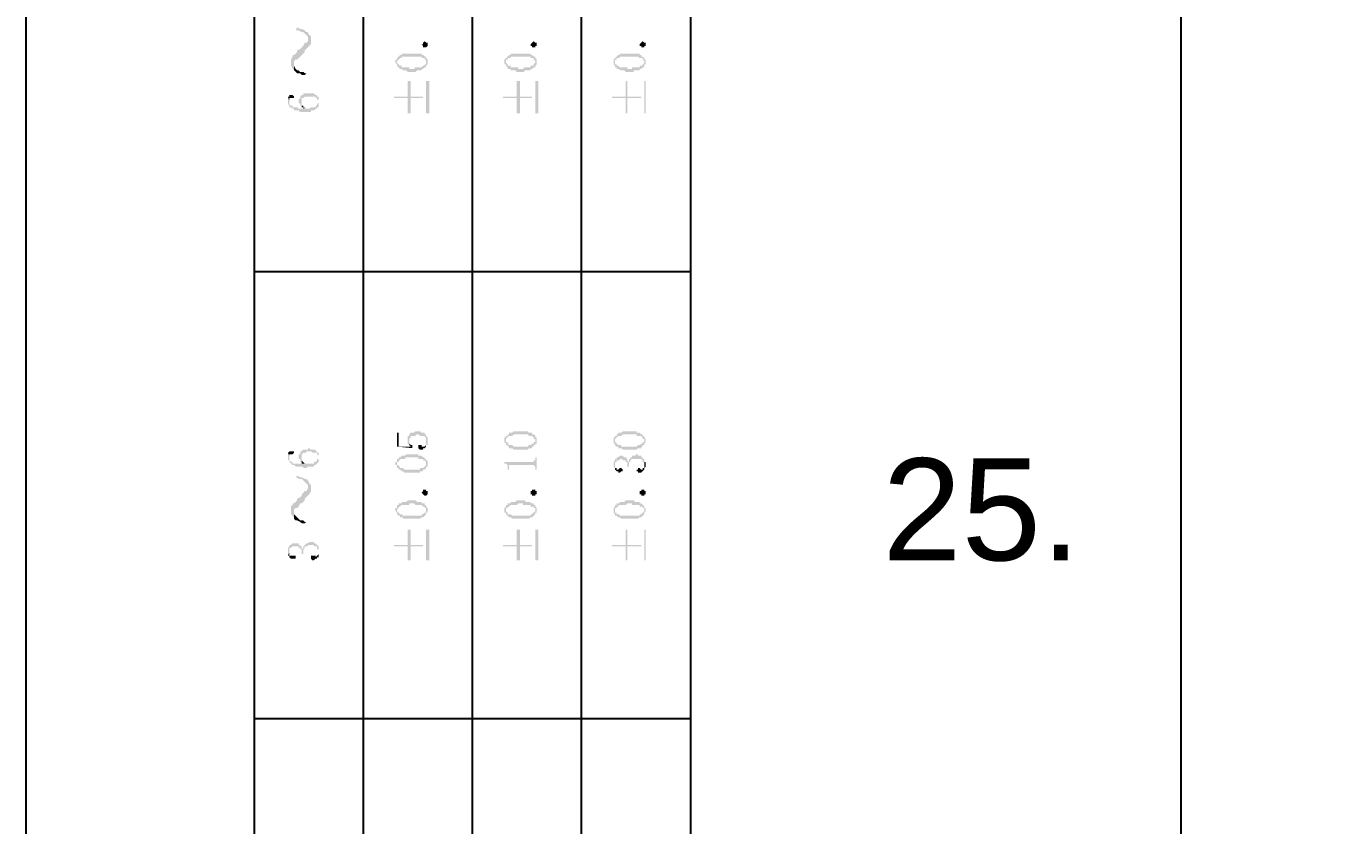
# Model space of a CAD drawing. Header units: millimetres. Extents: x 7018 to 13530, y 4187 to 5692.
# Drawn here: x 8881.97 to 8920, y 5001.41 to 5024.9 of the extents above; entities that cross this region are included whole.
import ezdxf

# ---------------------------------------------------------------- set-up
doc = ezdxf.new("R2010")
doc.units = ezdxf.units.MM
doc.styles.get("Standard").update_dxf_attribs({"font": 'arial.ttf'})

msp = doc.modelspace()

# ---------------------------------------------------------------- hatches: boundary and pattern name
at = {"transparency": 33554559}
for points in [[(8889.894, 5024.761), (8889.984, 5024.761), (8890.075, 5024.716), (8890.12, 5024.716), (8890.165, 5024.671), (8890.165, 5024.671), (8890.21, 5024.626), (8890.255, 5024.581), (8890.255, 5024.265), (8890.255, 5024.265), (8890.3, 5024.31), (8890.345, 5024.355), (8890.345, 5024.581), (8890.3, 5024.626), (8890.255, 5024.671), (8890.255, 5024.716), (8890.21, 5024.716), (8890.165, 5024.761), (8890.075, 5024.806), (8890.029, 5024.806), (8889.939, 5024.852)], [(8889.759, 5023.813), (8889.759, 5023.723), (8889.804, 5023.633), (8889.849, 5023.588), (8889.849, 5023.768), (8889.849, 5023.859), (8889.894, 5023.904), (8889.939, 5023.904), (8889.984, 5023.949), (8890.029, 5023.994), (8890.075, 5024.039), (8890.12, 5024.084), (8890.165, 5024.129), (8890.165, 5024.175), (8890.21, 5024.22), (8890.255, 5024.265), (8890.255, 5024.49), (8890.255, 5024.445), (8890.21, 5024.4), (8890.165, 5024.4), (8890.12, 5024.31), (8890.075, 5024.265), (8890.075, 5024.265), (8890.029, 5024.22), (8889.939, 5024.175), (8889.939, 5024.129), (8889.894, 5024.084), (8889.849, 5024.039), (8889.804, 5024.039), (8889.804, 5023.994), (8889.759, 5023.904), (8889.759, 5023.859)], [(8893.775, 5024.355), (8893.775, 5024.31), (8893.775, 5024.31), (8893.73, 5024.265), (8893.64, 5024.265), (8893.64, 5024.31), (8893.64, 5024.31), (8893.595, 5024.355), (8893.64, 5024.355), (8893.64, 5024.4), (8893.64, 5024.4), (8893.685, 5024.445), (8893.685, 5024.445), (8893.73, 5024.4), (8893.775, 5024.4), (8893.775, 5024.355)], [(8896.98, 5024.355), (8896.98, 5024.31), (8896.935, 5024.31), (8896.935, 5024.265), (8896.844, 5024.265), (8896.844, 5024.31), (8896.799, 5024.31), (8896.799, 5024.355), (8896.799, 5024.355), (8896.844, 5024.4), (8896.844, 5024.4), (8896.889, 5024.445), (8896.889, 5024.445), (8896.935, 5024.4), (8896.98, 5024.4), (8896.98, 5024.355)], [(8900.184, 5024.355), (8900.184, 5024.31), (8900.139, 5024.31), (8900.139, 5024.265), (8900.049, 5024.265), (8900.049, 5024.31), (8900.004, 5024.31), (8900.004, 5024.355), (8900.004, 5024.355), (8900.049, 5024.4), (8900.049, 5024.4), (8900.094, 5024.445), (8900.094, 5024.445), (8900.139, 5024.4), (8900.184, 5024.4), (8900.184, 5024.355)], [(8892.828, 5023.813), (8892.828, 5023.813), (8892.873, 5023.768), (8892.873, 5023.723), (8892.873, 5023.859), (8892.873, 5023.859), (8892.918, 5023.904), (8892.918, 5023.904), (8892.963, 5023.949), (8893.008, 5023.949), (8893.008, 5023.994), (8893.595, 5023.994), (8893.595, 5023.949), (8893.685, 5023.949), (8893.685, 5023.904), (8893.73, 5023.904), (8893.73, 5023.859), (8893.73, 5023.813), (8893.73, 5023.994), (8893.685, 5023.994), (8893.64, 5024.039), (8893.595, 5024.039), (8893.595, 5024.084), (8893.008, 5024.084), (8893.008, 5024.039), (8892.963, 5024.039), (8892.918, 5023.994), (8892.918, 5023.994), (8892.873, 5023.949), (8892.873, 5023.904), (8892.828, 5023.904), (8892.828, 5023.859)], [(8892.873, 5023.723), (8892.918, 5023.678), (8892.918, 5023.678), (8892.963, 5023.633), (8893.008, 5023.633), (8893.053, 5023.588), (8893.144, 5023.588), (8893.189, 5023.543), (8893.414, 5023.543), (8893.459, 5023.588), (8893.595, 5023.588), (8893.595, 5023.633), (8893.64, 5023.633), (8893.685, 5023.678), (8893.73, 5023.678), (8893.73, 5023.723), (8893.73, 5023.723), (8893.775, 5023.768), (8893.775, 5023.813), (8893.775, 5023.859), (8893.775, 5023.904), (8893.775, 5023.904), (8893.73, 5023.949), (8893.73, 5023.813), (8893.73, 5023.768), (8893.685, 5023.768), (8893.685, 5023.723), (8893.64, 5023.723), (8893.595, 5023.678), (8893.414, 5023.678), (8893.369, 5023.633), (8893.234, 5023.633), (8893.234, 5023.678), (8893.008, 5023.678), (8893.008, 5023.723), (8892.963, 5023.723), (8892.918, 5023.768), (8892.918, 5023.768), (8892.873, 5023.813), (8892.873, 5023.813)], [(8896.032, 5023.813), (8896.032, 5023.768), (8896.077, 5023.768), (8896.077, 5023.723), (8896.077, 5023.859), (8896.077, 5023.904), (8896.122, 5023.904), (8896.122, 5023.949), (8896.213, 5023.949), (8896.213, 5023.994), (8896.799, 5023.994), (8896.799, 5023.949), (8896.889, 5023.949), (8896.889, 5023.904), (8896.889, 5023.904), (8896.935, 5023.859), (8896.935, 5023.813), (8896.935, 5023.994), (8896.889, 5023.994), (8896.844, 5024.039), (8896.799, 5024.039), (8896.799, 5024.084), (8896.213, 5024.084), (8896.213, 5024.039), (8896.167, 5024.039), (8896.122, 5023.994), (8896.122, 5023.994), (8896.077, 5023.949), (8896.077, 5023.949), (8896.032, 5023.904), (8896.032, 5023.859)], [(8896.077, 5023.723), (8896.122, 5023.678), (8896.122, 5023.633), (8896.213, 5023.633), (8896.213, 5023.588), (8896.348, 5023.588), (8896.393, 5023.543), (8896.619, 5023.543), (8896.619, 5023.588), (8896.799, 5023.588), (8896.799, 5023.633), (8896.844, 5023.633), (8896.889, 5023.678), (8896.935, 5023.678), (8896.935, 5023.723), (8896.935, 5023.723), (8896.98, 5023.768), (8896.98, 5023.813), (8896.98, 5023.859), (8896.98, 5023.904), (8896.98, 5023.904), (8896.935, 5023.949), (8896.935, 5023.813), (8896.935, 5023.813), (8896.889, 5023.768), (8896.889, 5023.723), (8896.799, 5023.723), (8896.799, 5023.678), (8896.619, 5023.678), (8896.574, 5023.633), (8896.438, 5023.633), (8896.438, 5023.678), (8896.213, 5023.678), (8896.213, 5023.723), (8896.122, 5023.723), (8896.122, 5023.768), (8896.122, 5023.768), (8896.077, 5023.813), (8896.077, 5023.813)], [(8899.236, 5023.813), (8899.236, 5023.768), (8899.236, 5023.768), (8899.281, 5023.723), (8899.281, 5023.859), (8899.281, 5023.904), (8899.327, 5023.904), (8899.327, 5023.949), (8899.417, 5023.949), (8899.417, 5023.994), (8899.958, 5023.994), (8900.004, 5023.949), (8900.094, 5023.949), (8900.094, 5023.904), (8900.094, 5023.904), (8900.139, 5023.859), (8900.139, 5023.813), (8900.139, 5023.949), (8900.094, 5023.994), (8900.049, 5023.994), (8900.049, 5024.039), (8900.004, 5024.039), (8900.004, 5024.084), (8899.417, 5024.084), (8899.417, 5024.039), (8899.372, 5024.039), (8899.327, 5023.994), (8899.327, 5023.994), (8899.281, 5023.949), (8899.281, 5023.949), (8899.236, 5023.904), (8899.236, 5023.859)], [(8899.281, 5023.723), (8899.281, 5023.678), (8899.327, 5023.678), (8899.327, 5023.633), (8899.417, 5023.633), (8899.417, 5023.588), (8899.552, 5023.588), (8899.597, 5023.543), (8899.823, 5023.543), (8899.823, 5023.588), (8900.004, 5023.588), (8900.004, 5023.633), (8900.049, 5023.633), (8900.094, 5023.678), (8900.139, 5023.678), (8900.139, 5023.723), (8900.139, 5023.768), (8900.184, 5023.768), (8900.184, 5023.813), (8900.184, 5023.859), (8900.184, 5023.904), (8900.139, 5023.904), (8900.139, 5023.949), (8900.139, 5023.813), (8900.139, 5023.813), (8900.094, 5023.768), (8900.094, 5023.723), (8900.004, 5023.723), (8900.004, 5023.678), (8899.778, 5023.678), (8899.778, 5023.633), (8899.643, 5023.633), (8899.643, 5023.678), (8899.417, 5023.678), (8899.372, 5023.723), (8899.327, 5023.723), (8899.327, 5023.768), (8899.281, 5023.768), (8899.281, 5023.813), (8899.281, 5023.813)], [(8889.849, 5023.588), (8889.849, 5023.588), (8889.894, 5023.543), (8889.939, 5023.498), (8890.029, 5023.498), (8890.075, 5023.452), (8890.165, 5023.452), (8890.21, 5023.498), (8890.165, 5023.498), (8890.12, 5023.543), (8890.029, 5023.543), (8889.984, 5023.588), (8889.939, 5023.588), (8889.894, 5023.633), (8889.849, 5023.723), (8889.849, 5023.768)], [(8892.782, 5022.821), (8892.782, 5022.775), (8893.189, 5022.775), (8893.189, 5022.324), (8893.279, 5022.324), (8893.279, 5022.775), (8893.64, 5022.775), (8893.64, 5022.821), (8893.279, 5022.821), (8893.279, 5023.272), (8893.189, 5023.272), (8893.189, 5022.821)], [(8893.82, 5022.324), (8893.82, 5023.272), (8893.73, 5023.272), (8893.73, 5022.324)], [(8895.987, 5022.821), (8895.987, 5022.775), (8896.393, 5022.775), (8896.393, 5022.324), (8896.483, 5022.324), (8896.483, 5022.775), (8896.844, 5022.775), (8896.844, 5022.821), (8896.483, 5022.821), (8896.483, 5023.272), (8896.393, 5023.272), (8896.393, 5022.821)], [(8897.025, 5022.324), (8897.025, 5023.272), (8896.935, 5023.272), (8896.935, 5022.324)], [(8899.191, 5022.821), (8899.191, 5022.775), (8899.597, 5022.775), (8899.597, 5022.324), (8899.643, 5022.324), (8899.643, 5022.775), (8900.049, 5022.775), (8900.049, 5022.821), (8899.643, 5022.821), (8899.643, 5023.272), (8899.597, 5023.272), (8899.597, 5022.821)], [(8900.184, 5022.324), (8900.184, 5023.272), (8900.139, 5023.272), (8900.139, 5022.324)], [(8889.668, 5022.821), (8889.713, 5022.685), (8889.713, 5022.73), (8889.713, 5022.775), (8889.849, 5022.775), (8889.849, 5022.821), (8889.849, 5022.821), (8889.804, 5022.866), (8889.713, 5022.866), (8889.713, 5022.821)], [(8889.668, 5022.73), (8889.668, 5022.64), (8889.668, 5022.595), (8889.668, 5022.595), (8889.713, 5022.55), (8889.713, 5022.505), (8889.759, 5022.505), (8889.804, 5022.46), (8889.849, 5022.46), (8889.849, 5022.414), (8889.984, 5022.414), (8890.029, 5022.369), (8890.345, 5022.369), (8890.345, 5022.414), (8890.436, 5022.414), (8890.481, 5022.46), (8890.526, 5022.46), (8890.526, 5022.505), (8890.571, 5022.505), (8890.571, 5022.685), (8890.571, 5022.64), (8890.571, 5022.64), (8890.526, 5022.595), (8890.526, 5022.55), (8890.481, 5022.55), (8890.481, 5022.505), (8890.345, 5022.505), (8890.3, 5022.46), (8890.21, 5022.46), (8890.165, 5022.505), (8890.165, 5022.505), (8890.12, 5022.46), (8889.984, 5022.46), (8889.939, 5022.505), (8889.804, 5022.505), (8889.804, 5022.55), (8889.759, 5022.55), (8889.713, 5022.595), (8889.713, 5022.64), (8889.713, 5022.685), (8889.713, 5022.685), (8889.668, 5022.821), (8889.668, 5022.775)], [(8889.984, 5022.685), (8889.984, 5022.64), (8890.029, 5022.595), (8890.029, 5022.55), (8890.075, 5022.55), (8890.075, 5022.685), (8890.075, 5022.73), (8890.075, 5022.775), (8890.12, 5022.775), (8890.165, 5022.821), (8890.481, 5022.821), (8890.481, 5022.775), (8890.526, 5022.775), (8890.526, 5022.73), (8890.571, 5022.73), (8890.571, 5022.685), (8890.571, 5022.55), (8890.571, 5022.595), (8890.571, 5022.685), (8890.571, 5022.775), (8890.571, 5022.821), (8890.526, 5022.821), (8890.526, 5022.866), (8890.481, 5022.866), (8890.436, 5022.911), (8890.12, 5022.911), (8890.12, 5022.866), (8890.075, 5022.866), (8890.029, 5022.821), (8890.029, 5022.775), (8890.029, 5022.775), (8889.984, 5022.73), (8889.984, 5022.73)], [(8890.075, 5022.55), (8890.075, 5022.505), (8890.12, 5022.505), (8890.12, 5022.46), (8890.165, 5022.505), (8890.12, 5022.505), (8890.12, 5022.55), (8890.075, 5022.55), (8890.075, 5022.595), (8890.075, 5022.64), (8890.075, 5022.685)], [(8892.873, 5012.937), (8892.873, 5012.53), (8893.324, 5012.485), (8893.324, 5012.53), (8893.324, 5012.576), (8893.279, 5012.53), (8892.918, 5012.53), (8892.918, 5012.937)], [(8893.189, 5012.756), (8893.189, 5012.666), (8893.189, 5012.621), (8893.189, 5012.621), (8893.234, 5012.576), (8893.234, 5012.711), (8893.234, 5012.756), (8893.234, 5012.756), (8893.279, 5012.801), (8893.279, 5012.846), (8893.414, 5012.846), (8893.459, 5012.892), (8893.505, 5012.892), (8893.55, 5012.846), (8893.685, 5012.846), (8893.685, 5012.801), (8893.73, 5012.801), (8893.73, 5012.756), (8893.73, 5012.711), (8893.73, 5012.576), (8893.775, 5012.576), (8893.775, 5012.621), (8893.775, 5012.711), (8893.775, 5012.756), (8893.775, 5012.801), (8893.73, 5012.846), (8893.73, 5012.892), (8893.685, 5012.892), (8893.685, 5012.937), (8893.595, 5012.937), (8893.55, 5012.982), (8893.414, 5012.982), (8893.369, 5012.937), (8893.279, 5012.937), (8893.234, 5012.892), (8893.234, 5012.846), (8893.189, 5012.846), (8893.189, 5012.801)], [(8896.032, 5012.711), (8896.032, 5012.666), (8896.032, 5012.666), (8896.077, 5012.621), (8896.077, 5012.576), (8896.077, 5012.711), (8896.077, 5012.756), (8896.077, 5012.756), (8896.122, 5012.801), (8896.122, 5012.801), (8896.167, 5012.846), (8896.258, 5012.846), (8896.303, 5012.892), (8896.709, 5012.892), (8896.754, 5012.846), (8896.844, 5012.846), (8896.889, 5012.801), (8896.889, 5012.756), (8896.935, 5012.756), (8896.935, 5012.711), (8896.935, 5012.846), (8896.935, 5012.846), (8896.889, 5012.892), (8896.844, 5012.892), (8896.844, 5012.937), (8896.754, 5012.937), (8896.709, 5012.982), (8896.303, 5012.982), (8896.258, 5012.937), (8896.167, 5012.937), (8896.167, 5012.892), (8896.122, 5012.892), (8896.122, 5012.846), (8896.077, 5012.846), (8896.077, 5012.801), (8896.032, 5012.801), (8896.032, 5012.756), (8896.032, 5012.756)], [(8899.236, 5012.711), (8899.236, 5012.666), (8899.236, 5012.621), (8899.281, 5012.621), (8899.281, 5012.576), (8899.281, 5012.711), (8899.281, 5012.756), (8899.281, 5012.756), (8899.327, 5012.801), (8899.327, 5012.801), (8899.372, 5012.846), (8899.462, 5012.846), (8899.507, 5012.892), (8899.913, 5012.892), (8899.913, 5012.846), (8900.049, 5012.846), (8900.094, 5012.801), (8900.094, 5012.756), (8900.139, 5012.756), (8900.139, 5012.711), (8900.139, 5012.846), (8900.094, 5012.846), (8900.094, 5012.892), (8900.049, 5012.892), (8900.004, 5012.937), (8899.913, 5012.937), (8899.913, 5012.982), (8899.507, 5012.982), (8899.462, 5012.937), (8899.372, 5012.937), (8899.372, 5012.892), (8899.327, 5012.892), (8899.327, 5012.846), (8899.281, 5012.846), (8899.281, 5012.801), (8899.236, 5012.801), (8899.236, 5012.756), (8899.236, 5012.756)], [(8893.234, 5012.576), (8893.234, 5012.576), (8893.279, 5012.53), (8893.279, 5012.53), (8893.324, 5012.576), (8893.279, 5012.576), (8893.234, 5012.621), (8893.234, 5012.666), (8893.234, 5012.711)], [(8893.505, 5012.53), (8893.505, 5012.485), (8893.505, 5012.485), (8893.55, 5012.44), (8893.64, 5012.44), (8893.64, 5012.485), (8893.685, 5012.485), (8893.73, 5012.53), (8893.73, 5012.711), (8893.73, 5012.621), (8893.73, 5012.576), (8893.73, 5012.576), (8893.685, 5012.53), (8893.595, 5012.53), (8893.595, 5012.576), (8893.505, 5012.576)], [(8896.077, 5012.576), (8896.122, 5012.576), (8896.122, 5012.53), (8896.167, 5012.53), (8896.167, 5012.485), (8896.258, 5012.485), (8896.303, 5012.44), (8896.709, 5012.44), (8896.754, 5012.485), (8896.844, 5012.485), (8896.844, 5012.53), (8896.889, 5012.53), (8896.889, 5012.576), (8896.935, 5012.576), (8896.935, 5012.621), (8896.98, 5012.621), (8896.98, 5012.666), (8896.98, 5012.711), (8896.98, 5012.756), (8896.98, 5012.801), (8896.935, 5012.801), (8896.935, 5012.846), (8896.935, 5012.711), (8896.935, 5012.666), (8896.889, 5012.666), (8896.889, 5012.621), (8896.844, 5012.621), (8896.799, 5012.576), (8896.754, 5012.576), (8896.709, 5012.53), (8896.303, 5012.53), (8896.258, 5012.576), (8896.167, 5012.576), (8896.122, 5012.621), (8896.122, 5012.666), (8896.077, 5012.666), (8896.077, 5012.711), (8896.077, 5012.711)], [(8899.281, 5012.576), (8899.281, 5012.576), (8899.327, 5012.53), (8899.372, 5012.53), (8899.372, 5012.485), (8899.462, 5012.485), (8899.507, 5012.44), (8899.913, 5012.44), (8899.958, 5012.485), (8900.049, 5012.485), (8900.049, 5012.53), (8900.094, 5012.53), (8900.094, 5012.576), (8900.139, 5012.576), (8900.139, 5012.621), (8900.139, 5012.621), (8900.184, 5012.666), (8900.184, 5012.711), (8900.184, 5012.756), (8900.184, 5012.756), (8900.139, 5012.801), (8900.139, 5012.846), (8900.139, 5012.711), (8900.139, 5012.666), (8900.094, 5012.666), (8900.094, 5012.621), (8900.049, 5012.621), (8900.004, 5012.576), (8899.958, 5012.576), (8899.913, 5012.53), (8899.462, 5012.53), (8899.462, 5012.576), (8899.372, 5012.576), (8899.327, 5012.621), (8899.327, 5012.621), (8899.281, 5012.666), (8899.281, 5012.711), (8899.281, 5012.711)], [(8889.668, 5012.35), (8889.713, 5012.26), (8889.713, 5012.305), (8889.804, 5012.305), (8889.849, 5012.35), (8889.849, 5012.395), (8889.713, 5012.395)], [(8889.668, 5012.26), (8889.668, 5012.215), (8889.668, 5012.169), (8889.668, 5012.124), (8889.713, 5012.124), (8889.713, 5012.079), (8889.713, 5012.079), (8889.759, 5012.034), (8889.759, 5012.034), (8889.804, 5011.989), (8889.849, 5011.989), (8889.894, 5011.944), (8890.12, 5011.944), (8890.12, 5011.899), (8890.21, 5011.899), (8890.255, 5011.944), (8890.436, 5011.944), (8890.436, 5011.989), (8890.481, 5011.989), (8890.526, 5012.034), (8890.526, 5012.034), (8890.571, 5012.079), (8890.571, 5012.215), (8890.571, 5012.169), (8890.526, 5012.169), (8890.526, 5012.124), (8890.526, 5012.124), (8890.481, 5012.079), (8890.436, 5012.079), (8890.436, 5012.034), (8889.804, 5012.034), (8889.804, 5012.079), (8889.759, 5012.079), (8889.713, 5012.124), (8889.713, 5012.169), (8889.713, 5012.26), (8889.668, 5012.35)], [(8889.984, 5012.215), (8889.984, 5012.169), (8890.029, 5012.169), (8890.029, 5012.124), (8890.029, 5012.079), (8890.075, 5012.079), (8890.075, 5012.26), (8890.075, 5012.305), (8890.075, 5012.305), (8890.12, 5012.35), (8890.21, 5012.35), (8890.21, 5012.395), (8890.345, 5012.395), (8890.39, 5012.35), (8890.526, 5012.35), (8890.526, 5012.305), (8890.526, 5012.305), (8890.571, 5012.26), (8890.571, 5012.079), (8890.571, 5012.124), (8890.571, 5012.169), (8890.571, 5012.215), (8890.571, 5012.26), (8890.571, 5012.305), (8890.571, 5012.35), (8890.526, 5012.35), (8890.526, 5012.395), (8890.481, 5012.395), (8890.481, 5012.44), (8890.345, 5012.44), (8890.3, 5012.485), (8890.255, 5012.485), (8890.255, 5012.44), (8890.12, 5012.44), (8890.075, 5012.395), (8890.029, 5012.395), (8890.029, 5012.35), (8890.029, 5012.305), (8889.984, 5012.305), (8889.984, 5012.26)], [(8890.075, 5012.079), (8890.075, 5012.034), (8890.165, 5012.034), (8890.12, 5012.079), (8890.12, 5012.079), (8890.075, 5012.124), (8890.075, 5012.215), (8890.075, 5012.215)], [(8892.828, 5012.034), (8892.828, 5011.989), (8892.873, 5011.989), (8892.873, 5011.944), (8892.873, 5011.899), (8892.873, 5012.034), (8892.873, 5012.079), (8892.918, 5012.079), (8892.918, 5012.124), (8892.963, 5012.124), (8892.963, 5012.169), (8893.098, 5012.169), (8893.144, 5012.215), (8893.505, 5012.215), (8893.505, 5012.169), (8893.64, 5012.169), (8893.64, 5012.124), (8893.685, 5012.124), (8893.73, 5012.079), (8893.73, 5012.034), (8893.73, 5012.169), (8893.685, 5012.169), (8893.685, 5012.215), (8893.64, 5012.215), (8893.595, 5012.26), (8893.505, 5012.26), (8893.505, 5012.305), (8893.144, 5012.305), (8893.098, 5012.26), (8893.008, 5012.26), (8892.963, 5012.215), (8892.918, 5012.215), (8892.918, 5012.169), (8892.873, 5012.169), (8892.873, 5012.124), (8892.873, 5012.079), (8892.828, 5012.079)], [(8892.873, 5011.899), (8892.918, 5011.899), (8892.918, 5011.853), (8892.963, 5011.853), (8893.008, 5011.808), (8893.053, 5011.808), (8893.098, 5011.763), (8893.55, 5011.763), (8893.55, 5011.808), (8893.64, 5011.808), (8893.64, 5011.853), (8893.685, 5011.853), (8893.73, 5011.899), (8893.73, 5011.944), (8893.775, 5011.944), (8893.775, 5011.989), (8893.775, 5012.034), (8893.775, 5012.079), (8893.775, 5012.124), (8893.73, 5012.124), (8893.73, 5012.169), (8893.73, 5011.989), (8893.73, 5011.989), (8893.685, 5011.944), (8893.685, 5011.944), (8893.64, 5011.899), (8893.55, 5011.899), (8893.55, 5011.853), (8893.098, 5011.853), (8893.053, 5011.899), (8892.963, 5011.899), (8892.963, 5011.944), (8892.918, 5011.944), (8892.918, 5011.989), (8892.873, 5011.989), (8892.873, 5012.034)], [(8896.032, 5012.079), (8896.032, 5012.034), (8896.077, 5012.034), (8896.122, 5011.989), (8896.122, 5011.899), (8896.122, 5011.853), (8896.167, 5011.853), (8896.167, 5011.944), (8896.167, 5011.989), (8896.889, 5011.989), (8896.935, 5011.944), (8896.935, 5011.853), (8896.98, 5011.853), (8896.98, 5012.215), (8896.935, 5012.215), (8896.935, 5012.169), (8896.935, 5012.124), (8896.889, 5012.124), (8896.889, 5012.079), (8896.844, 5012.079)], [(8899.236, 5012.034), (8899.236, 5011.989), (8899.236, 5011.944), (8899.236, 5011.944), (8899.281, 5011.899), (8899.281, 5011.989), (8899.281, 5012.034), (8899.281, 5012.079), (8899.327, 5012.079), (8899.327, 5012.124), (8899.417, 5012.124), (8899.417, 5012.169), (8899.507, 5012.169), (8899.507, 5012.124), (8899.597, 5012.124), (8899.597, 5012.079), (8899.643, 5012.079), (8899.643, 5011.989), (8899.643, 5011.944), (8899.688, 5011.944), (8899.688, 5011.989), (8899.688, 5012.079), (8899.733, 5012.079), (8899.733, 5012.124), (8899.733, 5012.124), (8899.778, 5012.169), (8900.049, 5012.169), (8900.094, 5012.124), (8900.094, 5012.079), (8900.139, 5012.079), (8900.139, 5012.034), (8900.139, 5011.989), (8900.139, 5012.169), (8900.094, 5012.169), (8900.094, 5012.215), (8900.049, 5012.215), (8900.049, 5012.26), (8899.958, 5012.26), (8899.958, 5012.305), (8899.913, 5012.305), (8899.868, 5012.26), (8899.778, 5012.26), (8899.778, 5012.215), (8899.733, 5012.215), (8899.733, 5012.169), (8899.688, 5012.169), (8899.688, 5012.124), (8899.688, 5012.079), (8899.643, 5012.124), (8899.643, 5012.169), (8899.643, 5012.169), (8899.597, 5012.215), (8899.552, 5012.215), (8899.507, 5012.26), (8899.417, 5012.26), (8899.372, 5012.215), (8899.327, 5012.215), (8899.327, 5012.169), (8899.281, 5012.169), (8899.281, 5012.124), (8899.281, 5012.124), (8899.236, 5012.079)], [(8899.913, 5011.808), (8899.958, 5011.808), (8899.958, 5011.763), (8900.049, 5011.763), (8900.094, 5011.808), (8900.094, 5011.808), (8900.139, 5011.853), (8900.139, 5011.899), (8900.139, 5011.899), (8900.184, 5011.944), (8900.184, 5011.989), (8900.184, 5012.034), (8900.184, 5012.079), (8900.139, 5012.079), (8900.139, 5012.169), (8900.139, 5011.989), (8900.139, 5011.944), (8900.139, 5011.899), (8900.094, 5011.899), (8900.094, 5011.853), (8900.049, 5011.853), (8900.004, 5011.899), (8899.958, 5011.899), (8899.958, 5011.853), (8899.913, 5011.853)], [(8899.281, 5011.899), (8899.281, 5011.853), (8899.281, 5011.853), (8899.327, 5011.808), (8899.372, 5011.808), (8899.372, 5011.763), (8899.417, 5011.763), (8899.462, 5011.808), (8899.507, 5011.808), (8899.507, 5011.853), (8899.507, 5011.853), (8899.462, 5011.899), (8899.417, 5011.899), (8899.372, 5011.853), (8899.327, 5011.853), (8899.327, 5011.899), (8899.281, 5011.899), (8899.281, 5011.989), (8899.281, 5011.989)], [(8889.894, 5011.628), (8889.939, 5011.628), (8889.984, 5011.583), (8890.075, 5011.583), (8890.12, 5011.538), (8890.165, 5011.492), (8890.165, 5011.492), (8890.21, 5011.447), (8890.255, 5011.402), (8890.255, 5011.086), (8890.255, 5011.086), (8890.3, 5011.131), (8890.345, 5011.222), (8890.345, 5011.402), (8890.3, 5011.447), (8890.255, 5011.538), (8890.255, 5011.538), (8890.21, 5011.583), (8890.165, 5011.583), (8890.075, 5011.628), (8890.029, 5011.628), (8889.939, 5011.673)], [(8889.759, 5010.635), (8889.759, 5010.545), (8889.804, 5010.499), (8889.849, 5010.454), (8889.849, 5010.68), (8889.894, 5010.725), (8889.939, 5010.725), (8889.984, 5010.77), (8890.029, 5010.861), (8890.075, 5010.861), (8890.12, 5010.906), (8890.165, 5010.951), (8890.165, 5010.996), (8890.21, 5011.041), (8890.255, 5011.086), (8890.255, 5011.357), (8890.255, 5011.312), (8890.21, 5011.222), (8890.165, 5011.222), (8890.12, 5011.176), (8890.075, 5011.131), (8890.075, 5011.086), (8890.029, 5011.041), (8889.939, 5010.996), (8889.939, 5010.951), (8889.894, 5010.906), (8889.849, 5010.861), (8889.804, 5010.861), (8889.804, 5010.815), (8889.759, 5010.77), (8889.759, 5010.68)], [(8893.775, 5011.176), (8893.775, 5011.131), (8893.775, 5011.131), (8893.73, 5011.086), (8893.685, 5011.086), (8893.64, 5011.131), (8893.64, 5011.131), (8893.595, 5011.176), (8893.595, 5011.176), (8893.64, 5011.222), (8893.64, 5011.267), (8893.73, 5011.267), (8893.73, 5011.222), (8893.775, 5011.222), (8893.775, 5011.176)], [(8896.98, 5011.176), (8896.98, 5011.131), (8896.935, 5011.131), (8896.935, 5011.086), (8896.844, 5011.086), (8896.844, 5011.131), (8896.799, 5011.131), (8896.799, 5011.176), (8896.799, 5011.222), (8896.844, 5011.222), (8896.844, 5011.267), (8896.935, 5011.267), (8896.935, 5011.222), (8896.98, 5011.222), (8896.98, 5011.176)], [(8900.184, 5011.176), (8900.184, 5011.131), (8900.139, 5011.131), (8900.139, 5011.086), (8900.049, 5011.086), (8900.049, 5011.131), (8900.004, 5011.131), (8900.004, 5011.176), (8900.004, 5011.222), (8900.049, 5011.222), (8900.049, 5011.267), (8900.139, 5011.267), (8900.139, 5011.222), (8900.184, 5011.222), (8900.184, 5011.176)], [(8892.828, 5010.68), (8892.828, 5010.635), (8892.828, 5010.635), (8892.873, 5010.59), (8892.873, 5010.545), (8892.873, 5010.68), (8892.873, 5010.68), (8892.918, 5010.725), (8892.918, 5010.77), (8892.963, 5010.77), (8893.008, 5010.815), (8893.234, 5010.815), (8893.234, 5010.861), (8893.369, 5010.861), (8893.414, 5010.815), (8893.595, 5010.815), (8893.64, 5010.77), (8893.685, 5010.77), (8893.685, 5010.725), (8893.73, 5010.725), (8893.73, 5010.68), (8893.73, 5010.815), (8893.685, 5010.815), (8893.685, 5010.861), (8893.595, 5010.861), (8893.595, 5010.906), (8893.459, 5010.906), (8893.414, 5010.951), (8893.189, 5010.951), (8893.144, 5010.906), (8893.008, 5010.906), (8893.008, 5010.861), (8892.918, 5010.861), (8892.918, 5010.815), (8892.873, 5010.815), (8892.873, 5010.77), (8892.873, 5010.725), (8892.828, 5010.725)], [(8892.873, 5010.545), (8892.918, 5010.499), (8892.963, 5010.499), (8892.963, 5010.454), (8893.053, 5010.454), (8893.053, 5010.409), (8893.55, 5010.409), (8893.595, 5010.454), (8893.64, 5010.454), (8893.685, 5010.499), (8893.685, 5010.499), (8893.73, 5010.545), (8893.73, 5010.59), (8893.775, 5010.59), (8893.775, 5010.635), (8893.775, 5010.68), (8893.775, 5010.725), (8893.775, 5010.725), (8893.73, 5010.77), (8893.73, 5010.635), (8893.73, 5010.59), (8893.685, 5010.59), (8893.64, 5010.545), (8893.595, 5010.545), (8893.595, 5010.499), (8893.053, 5010.499), (8893.008, 5010.545), (8892.963, 5010.545), (8892.918, 5010.59), (8892.918, 5010.59), (8892.873, 5010.635), (8892.873, 5010.68)], [(8896.032, 5010.68), (8896.032, 5010.635), (8896.032, 5010.59), (8896.077, 5010.59), (8896.077, 5010.545), (8896.077, 5010.68), (8896.077, 5010.725), (8896.122, 5010.725), (8896.122, 5010.77), (8896.167, 5010.77), (8896.213, 5010.815), (8896.393, 5010.815), (8896.438, 5010.861), (8896.574, 5010.861), (8896.574, 5010.815), (8896.799, 5010.815), (8896.799, 5010.77), (8896.889, 5010.77), (8896.889, 5010.725), (8896.935, 5010.725), (8896.935, 5010.68), (8896.935, 5010.815), (8896.889, 5010.815), (8896.889, 5010.861), (8896.799, 5010.861), (8896.799, 5010.906), (8896.664, 5010.906), (8896.619, 5010.951), (8896.393, 5010.951), (8896.348, 5010.906), (8896.213, 5010.906), (8896.213, 5010.861), (8896.122, 5010.861), (8896.122, 5010.815), (8896.077, 5010.815), (8896.077, 5010.77), (8896.077, 5010.77), (8896.032, 5010.725)], [(8896.077, 5010.545), (8896.122, 5010.499), (8896.122, 5010.499), (8896.167, 5010.454), (8896.213, 5010.454), (8896.258, 5010.409), (8896.754, 5010.409), (8896.799, 5010.454), (8896.844, 5010.454), (8896.889, 5010.499), (8896.889, 5010.499), (8896.935, 5010.545), (8896.935, 5010.59), (8896.98, 5010.59), (8896.98, 5010.635), (8896.98, 5010.68), (8896.98, 5010.725), (8896.98, 5010.725), (8896.935, 5010.77), (8896.935, 5010.635), (8896.935, 5010.635), (8896.889, 5010.59), (8896.889, 5010.59), (8896.844, 5010.545), (8896.799, 5010.545), (8896.799, 5010.499), (8896.258, 5010.499), (8896.213, 5010.545), (8896.122, 5010.545), (8896.122, 5010.59), (8896.122, 5010.59), (8896.077, 5010.635), (8896.077, 5010.68)], [(8899.236, 5010.68), (8899.236, 5010.635), (8899.236, 5010.59), (8899.236, 5010.59), (8899.281, 5010.545), (8899.281, 5010.68), (8899.281, 5010.725), (8899.327, 5010.725), (8899.327, 5010.77), (8899.372, 5010.77), (8899.372, 5010.815), (8899.597, 5010.815), (8899.643, 5010.861), (8899.778, 5010.861), (8899.778, 5010.815), (8900.004, 5010.815), (8900.004, 5010.77), (8900.094, 5010.77), (8900.094, 5010.725), (8900.139, 5010.725), (8900.139, 5010.68), (8900.139, 5010.77), (8900.094, 5010.815), (8900.094, 5010.815), (8900.049, 5010.861), (8900.004, 5010.861), (8900.004, 5010.906), (8899.868, 5010.906), (8899.823, 5010.951), (8899.597, 5010.951), (8899.552, 5010.906), (8899.417, 5010.906), (8899.417, 5010.861), (8899.327, 5010.861), (8899.327, 5010.815), (8899.281, 5010.815), (8899.281, 5010.77), (8899.281, 5010.77), (8899.236, 5010.725)], [(8899.281, 5010.545), (8899.281, 5010.499), (8899.327, 5010.499), (8899.372, 5010.454), (8899.417, 5010.454), (8899.462, 5010.409), (8899.958, 5010.409), (8900.004, 5010.454), (8900.049, 5010.454), (8900.094, 5010.499), (8900.094, 5010.499), (8900.139, 5010.545), (8900.139, 5010.59), (8900.139, 5010.59), (8900.184, 5010.635), (8900.184, 5010.68), (8900.184, 5010.725), (8900.139, 5010.725), (8900.139, 5010.77), (8900.139, 5010.635), (8900.139, 5010.635), (8900.094, 5010.59), (8900.094, 5010.59), (8900.049, 5010.545), (8900.004, 5010.545), (8900.004, 5010.499), (8899.417, 5010.499), (8899.417, 5010.545), (8899.327, 5010.545), (8899.327, 5010.59), (8899.281, 5010.59), (8899.281, 5010.635), (8899.281, 5010.68)], [(8889.849, 5010.454), (8889.849, 5010.409), (8889.894, 5010.364), (8889.939, 5010.364), (8890.029, 5010.319), (8890.075, 5010.274), (8890.165, 5010.274), (8890.21, 5010.319), (8890.165, 5010.319), (8890.12, 5010.364), (8890.029, 5010.364), (8889.984, 5010.409), (8889.939, 5010.454), (8889.939, 5010.454), (8889.894, 5010.499), (8889.849, 5010.545), (8889.849, 5010.59)], [(8892.782, 5009.642), (8892.782, 5009.597), (8893.189, 5009.597), (8893.189, 5009.191), (8893.279, 5009.191), (8893.279, 5009.597), (8893.64, 5009.597), (8893.64, 5009.642), (8893.279, 5009.642), (8893.279, 5010.093), (8893.189, 5010.093), (8893.189, 5009.642)], [(8893.82, 5009.191), (8893.82, 5010.093), (8893.73, 5010.093), (8893.73, 5009.191)], [(8895.987, 5009.642), (8895.987, 5009.597), (8896.393, 5009.597), (8896.393, 5009.191), (8896.483, 5009.191), (8896.483, 5009.597), (8896.844, 5009.597), (8896.844, 5009.642), (8896.483, 5009.642), (8896.483, 5010.093), (8896.393, 5010.093), (8896.393, 5009.642)], [(8897.025, 5009.191), (8897.025, 5010.093), (8896.935, 5010.093), (8896.935, 5009.191)], [(8899.191, 5009.642), (8899.191, 5009.597), (8899.597, 5009.597), (8899.597, 5009.191), (8899.643, 5009.191), (8899.643, 5009.597), (8900.049, 5009.597), (8900.049, 5009.642), (8899.643, 5009.642), (8899.643, 5010.093), (8899.597, 5010.093), (8899.597, 5009.642)], [(8900.184, 5009.191), (8900.184, 5010.093), (8900.139, 5010.093), (8900.139, 5009.191)], [(8889.668, 5009.461), (8889.668, 5009.371), (8889.668, 5009.326), (8889.713, 5009.416), (8889.713, 5009.461), (8889.713, 5009.507), (8889.713, 5009.552), (8889.759, 5009.552), (8889.804, 5009.597), (8889.984, 5009.597), (8889.984, 5009.552), (8890.029, 5009.552), (8890.029, 5009.507), (8890.075, 5009.507), (8890.075, 5009.461), (8890.075, 5009.371), (8890.12, 5009.371), (8890.12, 5009.461), (8890.12, 5009.507), (8890.12, 5009.507), (8890.165, 5009.552), (8890.165, 5009.597), (8890.255, 5009.597), (8890.255, 5009.642), (8890.436, 5009.642), (8890.436, 5009.597), (8890.526, 5009.597), (8890.526, 5009.552), (8890.526, 5009.507), (8890.571, 5009.507), (8890.571, 5009.416), (8890.571, 5009.597), (8890.571, 5009.597), (8890.526, 5009.642), (8890.526, 5009.642), (8890.481, 5009.687), (8890.436, 5009.687), (8890.436, 5009.732), (8890.3, 5009.732), (8890.255, 5009.687), (8890.21, 5009.687), (8890.165, 5009.642), (8890.165, 5009.642), (8890.12, 5009.597), (8890.12, 5009.552), (8890.075, 5009.507), (8890.075, 5009.552), (8890.075, 5009.597), (8890.029, 5009.597), (8890.029, 5009.642), (8889.984, 5009.642), (8889.984, 5009.687), (8889.804, 5009.687), (8889.759, 5009.642), (8889.713, 5009.642), (8889.713, 5009.597), (8889.713, 5009.597), (8889.668, 5009.552)], [(8890.345, 5009.281), (8890.345, 5009.236), (8890.345, 5009.236), (8890.39, 5009.191), (8890.436, 5009.191), (8890.481, 5009.236), (8890.526, 5009.236), (8890.526, 5009.281), (8890.571, 5009.281), (8890.571, 5009.326), (8890.571, 5009.371), (8890.571, 5009.461), (8890.571, 5009.507), (8890.571, 5009.552), (8890.571, 5009.597), (8890.571, 5009.416), (8890.571, 5009.371), (8890.526, 5009.326), (8890.526, 5009.326), (8890.481, 5009.281), (8890.481, 5009.326), (8890.345, 5009.326)], [(8889.668, 5009.326), (8889.713, 5009.326), (8889.713, 5009.281), (8889.713, 5009.281), (8889.759, 5009.236), (8889.894, 5009.236), (8889.894, 5009.281), (8889.894, 5009.326), (8889.713, 5009.326), (8889.713, 5009.371), (8889.713, 5009.416), (8889.713, 5009.416)]]:
    msp.add_hatch(color=256, dxfattribs=at).paths.add_polyline_path(points)

# ---------------------------------------------------------------- linework, layer by layer
for p, q in [((8888.675, 5242.873), (8888.675, 4956.132)), ((8915.9, 5242.873), (8915.9, 4986.912))]:
    msp.add_line(p, q)
msp.add_lwpolyline([(9301.969, 4951.873), (9301.969, 5248.873), (8881.969, 5248.873), (8881.969, 4951.873)], close=True)
for points in [[(8901.493, 5242.873), (8901.493, 4956.132)], [(8891.88, 5070.48), (8891.88, 4977.463)], [(8895.084, 5070.48), (8895.084, 4977.463)], [(8898.289, 5070.48), (8898.289, 4977.463)], [(8888.675, 5017.676), (8901.493, 5017.676)], [(8888.675, 5004.542), (8901.493, 5004.542)]]:
    msp.add_lwpolyline(points)

# ---------------------------------------------------------------- texts
at = {"insert": (8910.047, 5010.666), "char_height": 2.9997, "width": 34.34827, "attachment_point": 5}
msp.add_mtext('25.', dxfattribs=at)

doc.saveas('drawing.dxf')
